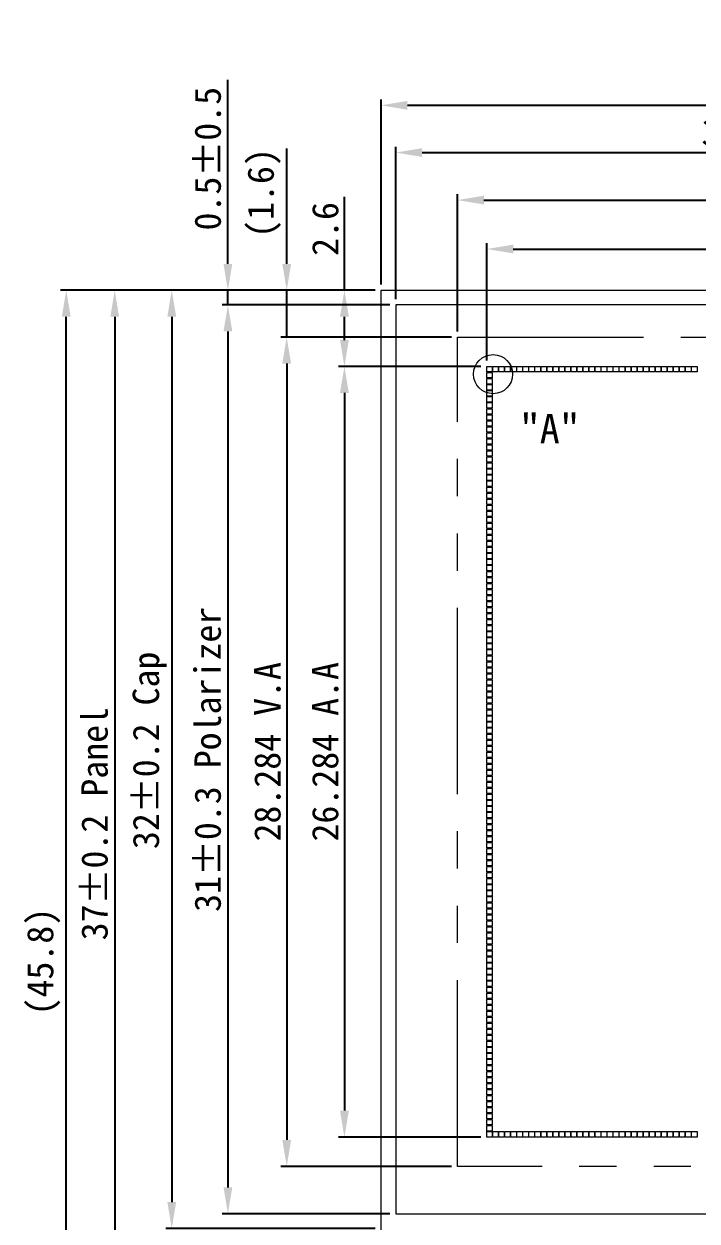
# Model space of a CAD drawing. Header units: millimetres. Extents: x 608 to 744, y 411 to 473.
# Drawn here: x 608.17 to 631.13, y 432.21 to 473.05 of the extents above; entities that cross this region are included whole.
import ezdxf

# ---------------------------------------------------------------- set-up
doc = ezdxf.new("R2010")
doc.units = ezdxf.units.MM
doc.linetypes.add('PHANTOM2', pattern=[31.75, 15.875, -3.175, 3.175, -3.175, 3.175, -3.175])
doc.layers.get('0').update_dxf_attribs({"lineweight": 9})
doc.layers.get('Defpoints').update_dxf_attribs({"lineweight": 9})
doc.layers.add('CUTLINE', color=7, linetype='Continuous', lineweight=9)
doc.layers.add('dim', color=3, linetype='Continuous', lineweight=9)
doc.styles.get("Standard").update_dxf_attribs({"font": 'SimSun.ttf'})
doc.dimstyles.new('ISO-25', dxfattribs={"dimtxt": 0.8, "dimasz": 0.7, "dimexe": 0.2, "dimexo": 0.2, "dimgap": 0.2, "dimtad": 1, "dimdec": 4, "dimdsep": 46, "dimtxsty": 'Standard', "dimcen": 0.5, "dimadec": 0, "dimazin": 0, "dimtfac": 1, "dimtdec": 4, "dimtmove": 0, "dimatfit": 3, "dimfxl": 0, "dimarcsym": 0})

# ---------------------------------------------------------------- blocks, each defined once
blk = doc.blocks.new('*D0')
at = {"layer": 'Defpoints', "color": 0}
for p in [(653.851, 470.27), (620.351, 463.96), (653.851, 463.96)]:
    blk.add_point(p, dxfattribs=at)
at = {"layer": 'dim', "color": 0, "lineweight": -2}
for p, q in [((620.351, 464.16), (620.351, 470.47)), ((653.851, 464.16), (653.851, 470.47)), ((621.251, 470.27), (652.951, 470.27))]:
    blk.add_line(p, q, dxfattribs=at)
at = {"layer": 'dim', "color": 0}
for points in [[(621.251, 470.42), (621.251, 470.12), (620.351, 470.27)], [(652.951, 470.42), (652.951, 470.12), (653.851, 470.27)]]:
    blk.add_solid(points, dxfattribs=at)
at = {"layer": 'dim', "color": 0, "insert": (637.101, 470.952), "char_height": 0.9, "attachment_point": 5}
blk.add_mtext(' 33.5%%p0.2 Panel', dxfattribs=at)
blk = doc.blocks.new('*D1')
at = {"layer": 'Defpoints', "color": 0}
for p in [(650.243, 465.368), (623.959, 461.36), (650.243, 461.36)]:
    blk.add_point(p, dxfattribs=at)
at = {"layer": 'dim', "color": 0, "lineweight": -2}
for p, q in [((623.959, 461.56), (623.959, 465.568)), ((650.243, 461.56), (650.243, 465.568)), ((624.859, 465.368), (649.343, 465.368))]:
    blk.add_line(p, q, dxfattribs=at)
at = {"layer": 'dim', "color": 0}
for points in [[(624.859, 465.518), (624.859, 465.218), (623.959, 465.368)], [(649.343, 465.518), (649.343, 465.218), (650.243, 465.368)]]:
    blk.add_solid(points, dxfattribs=at)
at = {"layer": 'dim', "color": 0, "insert": (637.101, 466.02), "char_height": 0.9, "attachment_point": 5}
blk.add_mtext('26.284 A.A', dxfattribs=at)
blk = doc.blocks.new('*D2')
at = {"layer": 'Defpoints', "color": 0}
for p in [(620.351, 463.96), (611.265, 426.96), (620.351, 426.96)]:
    blk.add_point(p, dxfattribs=at)
at = {"layer": 'dim', "color": 0, "lineweight": -2}
for p, q in [((620.151, 463.96), (611.065, 463.96)), ((611.265, 463.06), (611.265, 427.86)), ((620.151, 426.96), (611.065, 426.96))]:
    blk.add_line(p, q, dxfattribs=at)
at = {"layer": 'dim', "color": 0}
for points in [[(611.115, 463.06), (611.415, 463.06), (611.265, 463.96)], [(611.115, 427.86), (611.415, 427.86), (611.265, 426.96)]]:
    blk.add_solid(points, dxfattribs=at)
at = {"layer": 'dim', "color": 0, "insert": (610.582, 445.46), "char_height": 0.9, "attachment_point": 5, "rotation": 90}
blk.add_mtext(' 37%%p0.2 Panel', dxfattribs=at)
blk = doc.blocks.new('*D3')
at = {"layer": 'Defpoints', "color": 0}
for p in [(623.959, 461.36), (619.101, 435.076), (623.959, 435.076)]:
    blk.add_point(p, dxfattribs=at)
at = {"layer": 'dim', "color": 0, "lineweight": -2}
for p, q in [((623.759, 461.36), (618.901, 461.36)), ((619.101, 460.46), (619.101, 435.976)), ((623.759, 435.076), (618.901, 435.076))]:
    blk.add_line(p, q, dxfattribs=at)
at = {"layer": 'dim', "color": 0}
for points in [[(618.951, 460.46), (619.251, 460.46), (619.101, 461.36)], [(618.951, 435.976), (619.251, 435.976), (619.101, 435.076)]]:
    blk.add_solid(points, dxfattribs=at)
at = {"layer": 'dim', "color": 0, "insert": (618.449, 448.218), "char_height": 0.9, "attachment_point": 5, "rotation": 90}
blk.add_mtext('26.284 A.A', dxfattribs=at)
blk = doc.blocks.new('*D5')
at = {"layer": 'Defpoints', "color": 0}
for p in [(619.101, 463.96), (620.351, 463.96), (623.959, 461.36)]:
    blk.add_point(p, dxfattribs=at)
at = {"layer": 'dim', "color": 0, "lineweight": -2}
for p, q in [((619.101, 463.96), (619.101, 467.144)), ((620.151, 463.96), (618.901, 463.96)), ((619.101, 462.26), (619.101, 463.06)), ((623.759, 461.36), (618.901, 461.36))]:
    blk.add_line(p, q, dxfattribs=at)
at = {"layer": 'dim', "color": 0}
for points in [[(618.951, 463.06), (619.251, 463.06), (619.101, 463.96)], [(618.951, 462.26), (619.251, 462.26), (619.101, 461.36)]]:
    blk.add_solid(points, dxfattribs=at)
at = {"layer": 'dim', "color": 0, "insert": (618.451, 466.052), "char_height": 0.9, "attachment_point": 5, "rotation": 90}
blk.add_mtext('2.6', dxfattribs=at)
blk = doc.blocks.new('*D6')
at = {"layer": 'Defpoints', "color": 0}
for p in [(620.351, 463.96), (613.21, 431.96), (620.351, 431.96)]:
    blk.add_point(p, dxfattribs=at)
at = {"layer": 'dim', "color": 0, "lineweight": -2}
for p, q in [((620.151, 463.96), (613.01, 463.96)), ((613.21, 463.06), (613.21, 432.86)), ((620.151, 431.96), (613.01, 431.96))]:
    blk.add_line(p, q, dxfattribs=at)
at = {"layer": 'dim', "color": 0}
for points in [[(613.06, 463.06), (613.36, 463.06), (613.21, 463.96)], [(613.06, 432.86), (613.36, 432.86), (613.21, 431.96)]]:
    blk.add_solid(points, dxfattribs=at)
at = {"layer": 'dim', "color": 0, "insert": (612.457, 447.96), "char_height": 0.9, "attachment_point": 5, "rotation": 90}
blk.add_mtext(' 32%%p0.2 Cap', dxfattribs=at)
blk = doc.blocks.new('*D7')
at = {"layer": 'Defpoints', "color": 0}
for p in [(651.243, 467.037), (622.959, 462.36), (651.243, 462.36)]:
    blk.add_point(p, dxfattribs=at)
at = {"layer": 'dim', "color": 0, "lineweight": -2}
for p, q in [((622.959, 462.56), (622.959, 467.237)), ((651.243, 462.56), (651.243, 467.237)), ((623.859, 467.037), (650.343, 467.037))]:
    blk.add_line(p, q, dxfattribs=at)
at = {"layer": 'dim', "color": 0}
for points in [[(623.859, 467.187), (623.859, 466.887), (622.959, 467.037)], [(650.343, 467.187), (650.343, 466.887), (651.243, 467.037)]]:
    blk.add_solid(points, dxfattribs=at)
at = {"layer": 'dim', "color": 0, "insert": (637.101, 467.69), "char_height": 0.9, "attachment_point": 5}
blk.add_mtext('28.284 V.A', dxfattribs=at)
blk = doc.blocks.new('*D9')
at = {"layer": 'Defpoints', "color": 0}
for p in [(653.351, 468.658), (620.851, 463.46), (653.351, 463.46)]:
    blk.add_point(p, dxfattribs=at)
at = {"layer": 'dim', "color": 0, "lineweight": -2}
for p, q in [((620.851, 463.66), (620.851, 468.858)), ((653.351, 463.66), (653.351, 468.858)), ((621.751, 468.658), (652.451, 468.658))]:
    blk.add_line(p, q, dxfattribs=at)
at = {"layer": 'dim', "color": 0}
for points in [[(621.751, 468.808), (621.751, 468.508), (620.851, 468.658)], [(652.451, 468.808), (652.451, 468.508), (653.351, 468.658)]]:
    blk.add_solid(points, dxfattribs=at)
at = {"layer": 'dim', "color": 0, "insert": (637.101, 469.341), "char_height": 0.9, "attachment_point": 5}
blk.add_mtext('32.5%%P0.3 Polarizer', dxfattribs=at)
blk = doc.blocks.new('*D11')
at = {"layer": 'Defpoints', "color": 0}
for p in [(622.959, 462.36), (617.132, 434.076), (622.959, 434.076)]:
    blk.add_point(p, dxfattribs=at)
at = {"layer": 'dim', "color": 0, "lineweight": -2}
for p, q in [((622.759, 462.36), (616.932, 462.36)), ((617.132, 461.46), (617.132, 434.976)), ((622.759, 434.076), (616.932, 434.076))]:
    blk.add_line(p, q, dxfattribs=at)
at = {"layer": 'dim', "color": 0}
for points in [[(616.982, 461.46), (617.282, 461.46), (617.132, 462.36)], [(616.982, 434.976), (617.282, 434.976), (617.132, 434.076)]]:
    blk.add_solid(points, dxfattribs=at)
at = {"layer": 'dim', "color": 0, "insert": (616.479, 448.218), "char_height": 0.9, "attachment_point": 5, "rotation": 90}
blk.add_mtext('28.284 V.A', dxfattribs=at)
blk = doc.blocks.new('*D12')
at = {"layer": 'Defpoints', "color": 0}
for p in [(620.851, 463.46), (615.125, 432.46), (620.851, 432.46)]:
    blk.add_point(p, dxfattribs=at)
at = {"layer": 'dim', "color": 0, "lineweight": -2}
for p, q in [((620.651, 463.46), (614.925, 463.46)), ((615.125, 462.56), (615.125, 433.36)), ((620.651, 432.46), (614.925, 432.46))]:
    blk.add_line(p, q, dxfattribs=at)
at = {"layer": 'dim', "color": 0}
for points in [[(614.975, 462.56), (615.275, 462.56), (615.125, 463.46)], [(614.975, 433.36), (615.275, 433.36), (615.125, 432.46)]]:
    blk.add_solid(points, dxfattribs=at)
at = {"layer": 'dim', "color": 0, "insert": (614.442, 447.96), "char_height": 0.9, "attachment_point": 5, "rotation": 90}
blk.add_mtext('31%%p0.3 Polarizer', dxfattribs=at)
blk = doc.blocks.new('*D13')
at = {"layer": 'Defpoints', "color": 0}
for p in [(617.132, 463.96), (620.351, 463.96), (622.959, 462.36)]:
    blk.add_point(p, dxfattribs=at)
at = {"layer": 'dim', "color": 0, "lineweight": -2}
for p, q in [((617.132, 464.86), (617.132, 468.8)), ((620.151, 463.96), (616.932, 463.96)), ((617.132, 462.36), (617.132, 463.96)), ((622.759, 462.36), (616.932, 462.36)), ((617.132, 461.46), (617.132, 460.56))]:
    blk.add_line(p, q, dxfattribs=at)
at = {"layer": 'dim', "color": 0}
for points in [[(616.982, 464.86), (617.282, 464.86), (617.132, 463.96)], [(616.982, 461.46), (617.282, 461.46), (617.132, 462.36)]]:
    blk.add_solid(points, dxfattribs=at)
at = {"layer": 'dim', "color": 0, "insert": (616.362, 467.28), "char_height": 0.9, "attachment_point": 5, "rotation": 90}
blk.add_mtext('(1.6)', dxfattribs=at)
blk = doc.blocks.new('*D14')
at = {"layer": 'Defpoints', "color": 0}
for p in [(615.125, 463.96), (620.351, 463.96), (620.851, 463.46)]:
    blk.add_point(p, dxfattribs=at)
at = {"layer": 'dim', "color": 0, "lineweight": -2}
for p, q in [((615.125, 464.86), (615.125, 471.14)), ((620.151, 463.96), (614.925, 463.96)), ((615.125, 463.46), (615.125, 463.96)), ((620.651, 463.46), (614.925, 463.46)), ((615.125, 462.56), (615.125, 461.66))]:
    blk.add_line(p, q, dxfattribs=at)
at = {"layer": 'dim', "color": 0}
for points in [[(614.975, 464.86), (615.275, 464.86), (615.125, 463.96)], [(614.975, 462.56), (615.275, 462.56), (615.125, 463.46)]]:
    blk.add_solid(points, dxfattribs=at)
at = {"layer": 'dim', "color": 0, "insert": (614.442, 468.45), "char_height": 0.9, "attachment_point": 5, "rotation": 90}
blk.add_mtext('0.5%%p0.5', dxfattribs=at)
blk = doc.blocks.new('*D43')
at = {"layer": 'Defpoints', "color": 0}
for p in [(609.609, 463.96), (620.351, 463.96), (627.951, 418.16)]:
    blk.add_point(p, dxfattribs=at)
at = {"layer": 'dim', "color": 0, "lineweight": -2}
for p, q in [((620.151, 463.96), (609.409, 463.96)), ((609.609, 419.06), (609.609, 463.06)), ((627.751, 418.16), (609.409, 418.16))]:
    blk.add_line(p, q, dxfattribs=at)
at = {"layer": 'dim', "color": 0}
for points in [[(609.459, 463.06), (609.759, 463.06), (609.609, 463.96)], [(609.459, 419.06), (609.759, 419.06), (609.609, 418.16)]]:
    blk.add_solid(points, dxfattribs=at)
at = {"layer": 'dim', "color": 0, "insert": (608.839, 441.06), "char_height": 0.9, "attachment_point": 5, "rotation": 90}
blk.add_mtext('(45.8)', dxfattribs=at)

msp = doc.modelspace()

# ---------------------------------------------------------------- linework, layer by layer
for p, q in [((620.3511, 426.95996), (620.3511, 463.95996)), ((620.3511, 463.95996), (653.8511, 463.95996))]:
    msp.add_line(p, q)
msp.add_lwpolyline([(620.8511, 463.45996), (620.8511, 432.45996), (653.3511, 432.45996), (653.3511, 463.45996)], close=True)
at = {"linetype": 'PHANTOM2', "ltscale": 0.4}
msp.add_lwpolyline([(622.9591, 462.35996), (651.2431, 462.35996), (651.2431, 434.07596), (622.9591, 434.07596)], close=True, dxfattribs=at)
at = {"layer": 'CUTLINE'}
for points in [[(623.9591, 461.35996), (624.1446, 461.35996), (624.1446, 461.17446), (623.9591, 461.17446)], [(623.9591, 461.15446), (624.1446, 461.15446), (624.1446, 460.96896), (623.9591, 460.96896)], [(624.1646, 461.35996), (624.3501, 461.35996), (624.3501, 461.17446), (624.1646, 461.17446)], [(624.3701, 461.35996), (624.5556, 461.35996), (624.5556, 461.17446), (624.3701, 461.17446)], [(624.5756, 461.35996), (624.7611, 461.35996), (624.7611, 461.17446), (624.5756, 461.17446)], [(624.7811, 461.35996), (624.9666, 461.35996), (624.9666, 461.17446), (624.7811, 461.17446)], [(624.9866, 461.35996), (625.1721, 461.35996), (625.1721, 461.17446), (624.9866, 461.17446)], [(625.1921, 461.35996), (625.3776, 461.35996), (625.3776, 461.17446), (625.1921, 461.17446)], [(625.3976, 461.35996), (625.5831, 461.35996), (625.5831, 461.17446), (625.3976, 461.17446)], [(625.6031, 461.35996), (625.7886, 461.35996), (625.7886, 461.17446), (625.6031, 461.17446)], [(625.8086, 461.35996), (625.9941, 461.35996), (625.9941, 461.17446), (625.8086, 461.17446)], [(626.0141, 461.35996), (626.1996, 461.35996), (626.1996, 461.17446), (626.0141, 461.17446)], [(626.2196, 461.35996), (626.4051, 461.35996), (626.4051, 461.17446), (626.2196, 461.17446)], [(626.4251, 461.35996), (626.6106, 461.35996), (626.6106, 461.17446), (626.4251, 461.17446)], [(626.6306, 461.35996), (626.8161, 461.35996), (626.8161, 461.17446), (626.6306, 461.17446)], [(626.8361, 461.35996), (627.0216, 461.35996), (627.0216, 461.17446), (626.8361, 461.17446)], [(627.0416, 461.35996), (627.2271, 461.35996), (627.2271, 461.17446), (627.0416, 461.17446)], [(627.2471, 461.35996), (627.4326, 461.35996), (627.4326, 461.17446), (627.2471, 461.17446)], [(627.4526, 461.35996), (627.6381, 461.35996), (627.6381, 461.17446), (627.4526, 461.17446)], [(627.6581, 461.35996), (627.8436, 461.35996), (627.8436, 461.17446), (627.6581, 461.17446)], [(627.8636, 461.35996), (628.0491, 461.35996), (628.0491, 461.17446), (627.8636, 461.17446)], [(628.0691, 461.35996), (628.2546, 461.35996), (628.2546, 461.17446), (628.0691, 461.17446)], [(628.2746, 461.35996), (628.4601, 461.35996), (628.4601, 461.17446), (628.2746, 461.17446)], [(628.4801, 461.35996), (628.6656, 461.35996), (628.6656, 461.17446), (628.4801, 461.17446)], [(628.6856, 461.35996), (628.8711, 461.35996), (628.8711, 461.17446), (628.6856, 461.17446)], [(628.8911, 461.35996), (629.0766, 461.35996), (629.0766, 461.17446), (628.8911, 461.17446)], [(629.0966, 461.35996), (629.2821, 461.35996), (629.2821, 461.17446), (629.0966, 461.17446)], [(629.3021, 461.35996), (629.4876, 461.35996), (629.4876, 461.17446), (629.3021, 461.17446)], [(629.5076, 461.35996), (629.6931, 461.35996), (629.6931, 461.17446), (629.5076, 461.17446)], [(629.7131, 461.35996), (629.8986, 461.35996), (629.8986, 461.17446), (629.7131, 461.17446)], [(629.9186, 461.35996), (630.1041, 461.35996), (630.1041, 461.17446), (629.9186, 461.17446)], [(630.1241, 461.35996), (630.3096, 461.35996), (630.3096, 461.17446), (630.1241, 461.17446)], [(630.3296, 461.35996), (630.5151, 461.35996), (630.5151, 461.17446), (630.3296, 461.17446)], [(630.5351, 461.35996), (630.7206, 461.35996), (630.7206, 461.17446), (630.5351, 461.17446)], [(630.7406, 461.35996), (630.9261, 461.35996), (630.9261, 461.17446), (630.7406, 461.17446)], [(630.9461, 461.35996), (631.1316, 461.35996), (631.1316, 461.17446), (630.9461, 461.17446)], [(623.9591, 460.94896), (624.1446, 460.94896), (624.1446, 460.76346), (623.9591, 460.76346)], [(623.9591, 460.74346), (624.1446, 460.74346), (624.1446, 460.55796), (623.9591, 460.55796)], [(623.9591, 460.53796), (624.1446, 460.53796), (624.1446, 460.35246), (623.9591, 460.35246)], [(623.9591, 460.33246), (624.1446, 460.33246), (624.1446, 460.14696), (623.9591, 460.14696)], [(623.9591, 460.12696), (624.1446, 460.12696), (624.1446, 459.94146), (623.9591, 459.94146)], [(623.9591, 459.92146), (624.1446, 459.92146), (624.1446, 459.73596), (623.9591, 459.73596)], [(623.9591, 459.71596), (624.1446, 459.71596), (624.1446, 459.53046), (623.9591, 459.53046)], [(623.9591, 459.51046), (624.1446, 459.51046), (624.1446, 459.32496), (623.9591, 459.32496)], [(623.9591, 459.30496), (624.1446, 459.30496), (624.1446, 459.11946), (623.9591, 459.11946)], [(623.9591, 459.09946), (624.1446, 459.09946), (624.1446, 458.91396), (623.9591, 458.91396)], [(623.9591, 458.89396), (624.1446, 458.89396), (624.1446, 458.70846), (623.9591, 458.70846)], [(623.9591, 458.68846), (624.1446, 458.68846), (624.1446, 458.50296), (623.9591, 458.50296)], [(623.9591, 458.48296), (624.1446, 458.48296), (624.1446, 458.29746), (623.9591, 458.29746)], [(623.9591, 458.27746), (624.1446, 458.27746), (624.1446, 458.09196), (623.9591, 458.09196)], [(623.9591, 458.07196), (624.1446, 458.07196), (624.1446, 457.88646), (623.9591, 457.88646)], [(623.9591, 457.86646), (624.1446, 457.86646), (624.1446, 457.68096), (623.9591, 457.68096)], [(623.9591, 457.66096), (624.1446, 457.66096), (624.1446, 457.47546), (623.9591, 457.47546)], [(623.9591, 457.45546), (624.1446, 457.45546), (624.1446, 457.26996), (623.9591, 457.26996)], [(623.9591, 457.24996), (624.1446, 457.24996), (624.1446, 457.06446), (623.9591, 457.06446)], [(623.9591, 457.04446), (624.1446, 457.04446), (624.1446, 456.85896), (623.9591, 456.85896)], [(623.9591, 456.83896), (624.1446, 456.83896), (624.1446, 456.65346), (623.9591, 456.65346)], [(623.9591, 456.63346), (624.1446, 456.63346), (624.1446, 456.44796), (623.9591, 456.44796)], [(623.9591, 456.42796), (624.1446, 456.42796), (624.1446, 456.24246), (623.9591, 456.24246)], [(623.9591, 456.22246), (624.1446, 456.22246), (624.1446, 456.03696), (623.9591, 456.03696)], [(623.9591, 456.01696), (624.1446, 456.01696), (624.1446, 455.83146), (623.9591, 455.83146)], [(623.9591, 455.81146), (624.1446, 455.81146), (624.1446, 455.62596), (623.9591, 455.62596)], [(623.9591, 455.60596), (624.1446, 455.60596), (624.1446, 455.42046), (623.9591, 455.42046)], [(623.9591, 455.40046), (624.1446, 455.40046), (624.1446, 455.21496), (623.9591, 455.21496)], [(623.9591, 455.19496), (624.1446, 455.19496), (624.1446, 455.00946), (623.9591, 455.00946)], [(623.9591, 454.98946), (624.1446, 454.98946), (624.1446, 454.80396), (623.9591, 454.80396)], [(623.9591, 454.78396), (624.1446, 454.78396), (624.1446, 454.59846), (623.9591, 454.59846)], [(623.9591, 454.57846), (624.1446, 454.57846), (624.1446, 454.39296), (623.9591, 454.39296)], [(623.9591, 454.37296), (624.1446, 454.37296), (624.1446, 454.18746), (623.9591, 454.18746)], [(623.9591, 454.16746), (624.1446, 454.16746), (624.1446, 453.98196), (623.9591, 453.98196)], [(623.9591, 453.96196), (624.1446, 453.96196), (624.1446, 453.77646), (623.9591, 453.77646)], [(623.9591, 453.75646), (624.1446, 453.75646), (624.1446, 453.57096), (623.9591, 453.57096)], [(623.9591, 453.55096), (624.1446, 453.55096), (624.1446, 453.36546), (623.9591, 453.36546)], [(623.9591, 453.34546), (624.1446, 453.34546), (624.1446, 453.15996), (623.9591, 453.15996)], [(623.9591, 453.13996), (624.1446, 453.13996), (624.1446, 452.95446), (623.9591, 452.95446)], [(623.9591, 452.93446), (624.1446, 452.93446), (624.1446, 452.74896), (623.9591, 452.74896)], [(623.9591, 452.72896), (624.1446, 452.72896), (624.1446, 452.54346), (623.9591, 452.54346)], [(623.9591, 452.52346), (624.1446, 452.52346), (624.1446, 452.33796), (623.9591, 452.33796)], [(623.9591, 452.31796), (624.1446, 452.31796), (624.1446, 452.13246), (623.9591, 452.13246)], [(623.9591, 452.11246), (624.1446, 452.11246), (624.1446, 451.92696), (623.9591, 451.92696)], [(623.9591, 451.90696), (624.1446, 451.90696), (624.1446, 451.72146), (623.9591, 451.72146)], [(623.9591, 451.70146), (624.1446, 451.70146), (624.1446, 451.51596), (623.9591, 451.51596)], [(623.9591, 451.49596), (624.1446, 451.49596), (624.1446, 451.31046), (623.9591, 451.31046)], [(623.9591, 451.29046), (624.1446, 451.29046), (624.1446, 451.10496), (623.9591, 451.10496)], [(623.9591, 451.08496), (624.1446, 451.08496), (624.1446, 450.89946), (623.9591, 450.89946)], [(623.9591, 450.87946), (624.1446, 450.87946), (624.1446, 450.69396), (623.9591, 450.69396)], [(623.9591, 450.67396), (624.1446, 450.67396), (624.1446, 450.48846), (623.9591, 450.48846)], [(623.9591, 450.46846), (624.1446, 450.46846), (624.1446, 450.28296), (623.9591, 450.28296)], [(623.9591, 450.26296), (624.1446, 450.26296), (624.1446, 450.07746), (623.9591, 450.07746)], [(623.9591, 450.05746), (624.1446, 450.05746), (624.1446, 449.87196), (623.9591, 449.87196)], [(623.9591, 449.85196), (624.1446, 449.85196), (624.1446, 449.66646), (623.9591, 449.66646)], [(623.9591, 449.64646), (624.1446, 449.64646), (624.1446, 449.46096), (623.9591, 449.46096)], [(623.9591, 449.44096), (624.1446, 449.44096), (624.1446, 449.25546), (623.9591, 449.25546)], [(623.9591, 449.23546), (624.1446, 449.23546), (624.1446, 449.04996), (623.9591, 449.04996)], [(623.9591, 449.02996), (624.1446, 449.02996), (624.1446, 448.84446), (623.9591, 448.84446)], [(623.9591, 448.82446), (624.1446, 448.82446), (624.1446, 448.63896), (623.9591, 448.63896)], [(623.9591, 448.61896), (624.1446, 448.61896), (624.1446, 448.43346), (623.9591, 448.43346)], [(623.9591, 448.41346), (624.1446, 448.41346), (624.1446, 448.22796), (623.9591, 448.22796)], [(623.9591, 448.20796), (624.1446, 448.20796), (624.1446, 448.02246), (623.9591, 448.02246)], [(623.9591, 448.00246), (624.1446, 448.00246), (624.1446, 447.81696), (623.9591, 447.81696)], [(623.9591, 447.79696), (624.1446, 447.79696), (624.1446, 447.61146), (623.9591, 447.61146)], [(623.9591, 447.59146), (624.1446, 447.59146), (624.1446, 447.40596), (623.9591, 447.40596)], [(623.9591, 447.38596), (624.1446, 447.38596), (624.1446, 447.20046), (623.9591, 447.20046)], [(623.9591, 447.18046), (624.1446, 447.18046), (624.1446, 446.99496), (623.9591, 446.99496)], [(623.9591, 446.97496), (624.1446, 446.97496), (624.1446, 446.78946), (623.9591, 446.78946)], [(623.9591, 446.76946), (624.1446, 446.76946), (624.1446, 446.58396), (623.9591, 446.58396)], [(623.9591, 446.56396), (624.1446, 446.56396), (624.1446, 446.37846), (623.9591, 446.37846)], [(623.9591, 446.35846), (624.1446, 446.35846), (624.1446, 446.17296), (623.9591, 446.17296)], [(623.9591, 446.15296), (624.1446, 446.15296), (624.1446, 445.96746), (623.9591, 445.96746)], [(623.9591, 445.94746), (624.1446, 445.94746), (624.1446, 445.76196), (623.9591, 445.76196)], [(623.9591, 445.74196), (624.1446, 445.74196), (624.1446, 445.55646), (623.9591, 445.55646)], [(623.9591, 445.53646), (624.1446, 445.53646), (624.1446, 445.35096), (623.9591, 445.35096)], [(623.9591, 445.33096), (624.1446, 445.33096), (624.1446, 445.14546), (623.9591, 445.14546)], [(623.9591, 445.12546), (624.1446, 445.12546), (624.1446, 444.93996), (623.9591, 444.93996)], [(623.9591, 444.91996), (624.1446, 444.91996), (624.1446, 444.73446), (623.9591, 444.73446)], [(623.9591, 444.71446), (624.1446, 444.71446), (624.1446, 444.52896), (623.9591, 444.52896)], [(623.9591, 444.50896), (624.1446, 444.50896), (624.1446, 444.32346), (623.9591, 444.32346)], [(623.9591, 444.30346), (624.1446, 444.30346), (624.1446, 444.11796), (623.9591, 444.11796)], [(623.9591, 444.09796), (624.1446, 444.09796), (624.1446, 443.91246), (623.9591, 443.91246)], [(623.9591, 443.89246), (624.1446, 443.89246), (624.1446, 443.70696), (623.9591, 443.70696)], [(623.9591, 443.68696), (624.1446, 443.68696), (624.1446, 443.50146), (623.9591, 443.50146)], [(623.9591, 443.48146), (624.1446, 443.48146), (624.1446, 443.29596), (623.9591, 443.29596)], [(623.9591, 443.27596), (624.1446, 443.27596), (624.1446, 443.09046), (623.9591, 443.09046)], [(623.9591, 443.07046), (624.1446, 443.07046), (624.1446, 442.88496), (623.9591, 442.88496)], [(623.9591, 442.86496), (624.1446, 442.86496), (624.1446, 442.67946), (623.9591, 442.67946)], [(623.9591, 442.65946), (624.1446, 442.65946), (624.1446, 442.47396), (623.9591, 442.47396)], [(623.9591, 442.45396), (624.1446, 442.45396), (624.1446, 442.26846), (623.9591, 442.26846)], [(623.9591, 442.24846), (624.1446, 442.24846), (624.1446, 442.06296), (623.9591, 442.06296)], [(623.9591, 442.04296), (624.1446, 442.04296), (624.1446, 441.85746), (623.9591, 441.85746)], [(623.9591, 441.83746), (624.1446, 441.83746), (624.1446, 441.65196), (623.9591, 441.65196)], [(623.9591, 441.63196), (624.1446, 441.63196), (624.1446, 441.44646), (623.9591, 441.44646)], [(623.9591, 441.42646), (624.1446, 441.42646), (624.1446, 441.24096), (623.9591, 441.24096)], [(623.9591, 441.22096), (624.1446, 441.22096), (624.1446, 441.03546), (623.9591, 441.03546)], [(623.9591, 441.01546), (624.1446, 441.01546), (624.1446, 440.82996), (623.9591, 440.82996)], [(623.9591, 440.80996), (624.1446, 440.80996), (624.1446, 440.62446), (623.9591, 440.62446)], [(623.9591, 440.60446), (624.1446, 440.60446), (624.1446, 440.41896), (623.9591, 440.41896)], [(623.9591, 440.39896), (624.1446, 440.39896), (624.1446, 440.21346), (623.9591, 440.21346)], [(623.9591, 440.19346), (624.1446, 440.19346), (624.1446, 440.00796), (623.9591, 440.00796)], [(623.9591, 439.98796), (624.1446, 439.98796), (624.1446, 439.80246), (623.9591, 439.80246)], [(623.9591, 439.78246), (624.1446, 439.78246), (624.1446, 439.59696), (623.9591, 439.59696)], [(623.9591, 439.57696), (624.1446, 439.57696), (624.1446, 439.39146), (623.9591, 439.39146)], [(623.9591, 439.37146), (624.1446, 439.37146), (624.1446, 439.18596), (623.9591, 439.18596)], [(623.9591, 439.16596), (624.1446, 439.16596), (624.1446, 438.98046), (623.9591, 438.98046)], [(623.9591, 438.96046), (624.1446, 438.96046), (624.1446, 438.77496), (623.9591, 438.77496)], [(623.9591, 438.75496), (624.1446, 438.75496), (624.1446, 438.56946), (623.9591, 438.56946)], [(623.9591, 438.54946), (624.1446, 438.54946), (624.1446, 438.36396), (623.9591, 438.36396)], [(623.9591, 438.34396), (624.1446, 438.34396), (624.1446, 438.15846), (623.9591, 438.15846)], [(623.9591, 438.13846), (624.1446, 438.13846), (624.1446, 437.95296), (623.9591, 437.95296)], [(623.9591, 437.93296), (624.1446, 437.93296), (624.1446, 437.74746), (623.9591, 437.74746)], [(623.9591, 437.72746), (624.1446, 437.72746), (624.1446, 437.54196), (623.9591, 437.54196)], [(623.9591, 437.52196), (624.1446, 437.52196), (624.1446, 437.33646), (623.9591, 437.33646)], [(623.9591, 437.31646), (624.1446, 437.31646), (624.1446, 437.13096), (623.9591, 437.13096)], [(623.9591, 437.11096), (624.1446, 437.11096), (624.1446, 436.92546), (623.9591, 436.92546)], [(623.9591, 436.90546), (624.1446, 436.90546), (624.1446, 436.71996), (623.9591, 436.71996)], [(623.9591, 436.69996), (624.1446, 436.69996), (624.1446, 436.51446), (623.9591, 436.51446)], [(623.9591, 436.49446), (624.1446, 436.49446), (624.1446, 436.30896), (623.9591, 436.30896)], [(623.9591, 436.28896), (624.1446, 436.28896), (624.1446, 436.10346), (623.9591, 436.10346)], [(623.9591, 436.08346), (624.1446, 436.08346), (624.1446, 435.89796), (623.9591, 435.89796)], [(623.9591, 435.87796), (624.1446, 435.87796), (624.1446, 435.69246), (623.9591, 435.69246)], [(623.9591, 435.67246), (624.1446, 435.67246), (624.1446, 435.48696), (623.9591, 435.48696)], [(623.9591, 435.46696), (624.1446, 435.46696), (624.1446, 435.28146), (623.9591, 435.28146)], [(623.9591, 435.26146), (624.1446, 435.26146), (624.1446, 435.07596), (623.9591, 435.07596)], [(624.1646, 435.26146), (624.3501, 435.26146), (624.3501, 435.07596), (624.1646, 435.07596)], [(624.3701, 435.26146), (624.5556, 435.26146), (624.5556, 435.07596), (624.3701, 435.07596)], [(624.5756, 435.26146), (624.7611, 435.26146), (624.7611, 435.07596), (624.5756, 435.07596)], [(624.7811, 435.26146), (624.9666, 435.26146), (624.9666, 435.07596), (624.7811, 435.07596)], [(624.9866, 435.26146), (625.1721, 435.26146), (625.1721, 435.07596), (624.9866, 435.07596)], [(625.1921, 435.26146), (625.3776, 435.26146), (625.3776, 435.07596), (625.1921, 435.07596)], [(625.3976, 435.26146), (625.5831, 435.26146), (625.5831, 435.07596), (625.3976, 435.07596)], [(625.6031, 435.26146), (625.7886, 435.26146), (625.7886, 435.07596), (625.6031, 435.07596)], [(625.8086, 435.26146), (625.9941, 435.26146), (625.9941, 435.07596), (625.8086, 435.07596)], [(626.0141, 435.26146), (626.1996, 435.26146), (626.1996, 435.07596), (626.0141, 435.07596)], [(626.2196, 435.26146), (626.4051, 435.26146), (626.4051, 435.07596), (626.2196, 435.07596)], [(626.4251, 435.26146), (626.6106, 435.26146), (626.6106, 435.07596), (626.4251, 435.07596)], [(626.6306, 435.26146), (626.8161, 435.26146), (626.8161, 435.07596), (626.6306, 435.07596)], [(626.8361, 435.26146), (627.0216, 435.26146), (627.0216, 435.07596), (626.8361, 435.07596)], [(627.0416, 435.26146), (627.2271, 435.26146), (627.2271, 435.07596), (627.0416, 435.07596)], [(627.2471, 435.26146), (627.4326, 435.26146), (627.4326, 435.07596), (627.2471, 435.07596)], [(627.4526, 435.26146), (627.6381, 435.26146), (627.6381, 435.07596), (627.4526, 435.07596)], [(627.6581, 435.26146), (627.8436, 435.26146), (627.8436, 435.07596), (627.6581, 435.07596)], [(627.8636, 435.26146), (628.0491, 435.26146), (628.0491, 435.07596), (627.8636, 435.07596)], [(628.0691, 435.26146), (628.2546, 435.26146), (628.2546, 435.07596), (628.0691, 435.07596)], [(628.2746, 435.26146), (628.4601, 435.26146), (628.4601, 435.07596), (628.2746, 435.07596)], [(628.4801, 435.26146), (628.6656, 435.26146), (628.6656, 435.07596), (628.4801, 435.07596)], [(628.6856, 435.26146), (628.8711, 435.26146), (628.8711, 435.07596), (628.6856, 435.07596)], [(628.8911, 435.26146), (629.0766, 435.26146), (629.0766, 435.07596), (628.8911, 435.07596)], [(629.0966, 435.26146), (629.2821, 435.26146), (629.2821, 435.07596), (629.0966, 435.07596)], [(629.3021, 435.26146), (629.4876, 435.26146), (629.4876, 435.07596), (629.3021, 435.07596)], [(629.5076, 435.26146), (629.6931, 435.26146), (629.6931, 435.07596), (629.5076, 435.07596)], [(629.7131, 435.26146), (629.8986, 435.26146), (629.8986, 435.07596), (629.7131, 435.07596)], [(629.9186, 435.26146), (630.1041, 435.26146), (630.1041, 435.07596), (629.9186, 435.07596)], [(630.1241, 435.26146), (630.3096, 435.26146), (630.3096, 435.07596), (630.1241, 435.07596)], [(630.3296, 435.26146), (630.5151, 435.26146), (630.5151, 435.07596), (630.3296, 435.07596)], [(630.5351, 435.26146), (630.7206, 435.26146), (630.7206, 435.07596), (630.5351, 435.07596)], [(630.7406, 435.26146), (630.9261, 435.26146), (630.9261, 435.07596), (630.7406, 435.07596)], [(630.9461, 435.26146), (631.1316, 435.26146), (631.1316, 435.07596), (630.9461, 435.07596)]]:
    msp.add_lwpolyline(points, close=True, dxfattribs=at)
at = {"layer": 'dim'}
msp.add_circle((624.17433, 461.09851), 0.66614, dxfattribs=at)

# ---------------------------------------------------------------- texts
msp.add_text('"A"', height=1, dxfattribs=at).set_placement((625.08586, 458.74213))

# ---------------------------------------------------------------- dimensions: what is measured, and where the dimension line sits
for base, p1, p2, text, picture, middle in [((653.8511, 470.26994), (620.3511, 463.95996), (653.8511, 463.95996), ' <>%%p0.2 Panel', '*D0', (637.1011, 470.95244)), ((653.3511, 468.65801), (620.8511, 463.45996), (653.3511, 463.45996), '<>%%P0.3 Polarizer', '*D9', (637.1011, 469.34051)), ((651.2431, 467.03714), (622.9591, 462.35996), (651.2431, 462.35996), '<> V.A', '*D7', (637.1011, 467.68964)), ((650.2431, 465.36755), (623.9591, 461.35996), (650.2431, 461.35996), '<> A.A', '*D1', (637.1011, 466.02005))]:
    dim = msp.add_linear_dim(base=base, p1=p1, p2=p2, text=text, dimstyle='ISO-25', override={"dimtxt": 0.9, "dimasz": 0.9}, dxfattribs=at)
    dim.commit()
    dim.dimension.update_dxf_attribs({"geometry": picture, "text_midpoint": middle})
for base, p1, p2, text, picture, middle in [((615.12459, 463.95996), (620.8511, 463.45996), (620.3511, 463.95996), '<>%%p0.5', '*D14', (614.44209, 468.44996)), ((617.13196, 463.95996), (622.9591, 462.35996), (620.3511, 463.95996), '(<>)', '*D13', (616.36196, 467.27996)), ((609.60874, 463.95996), (627.9511, 418.15996), (620.3511, 463.95996), '(<>)', '*D43', (608.83874, 441.05996)), ((611.2646, 426.95996), (620.3511, 463.95996), (620.3511, 426.95996), ' <>%%p0.2 Panel', '*D2', (610.5821, 445.45996)), ((613.2096, 431.95996), (620.3511, 463.95996), (620.3511, 431.95996), ' <>%%p0.2 Cap', '*D6', (612.4571, 447.95996)), ((615.12459, 432.45996), (620.8511, 463.45996), (620.8511, 432.45996), '<>%%p0.3 Polarizer', '*D12', (614.44209, 447.95996)), ((617.13196, 434.07596), (622.9591, 462.35996), (622.9591, 434.07596), '<> V.A', '*D11', (616.47946, 448.21796)), ((619.10118, 435.07596), (623.9591, 461.35996), (623.9591, 435.07596), '<> A.A', '*D3', (618.44868, 448.21796))]:
    dim = msp.add_linear_dim(base=base, p1=p1, p2=p2, angle=90, text=text, dimstyle='ISO-25', override={"dimtxt": 0.9, "dimasz": 0.9}, dxfattribs=at)
    dim.commit()
    dim.dimension.update_dxf_attribs({"geometry": picture, "text_midpoint": middle})
dim = msp.add_linear_dim(base=(619.10118, 463.95996), p1=(623.9591, 461.35996), p2=(620.3511, 463.95996), angle=90, dimstyle='ISO-25', override={"dimtxt": 0.9, "dimasz": 0.9}, dxfattribs=at)
dim.commit()
dim.dimension.update_dxf_attribs({"geometry": '*D5', "text_midpoint": (619.10118, 466.05162), "dimtype": 160})

doc.saveas('drawing.dxf')
